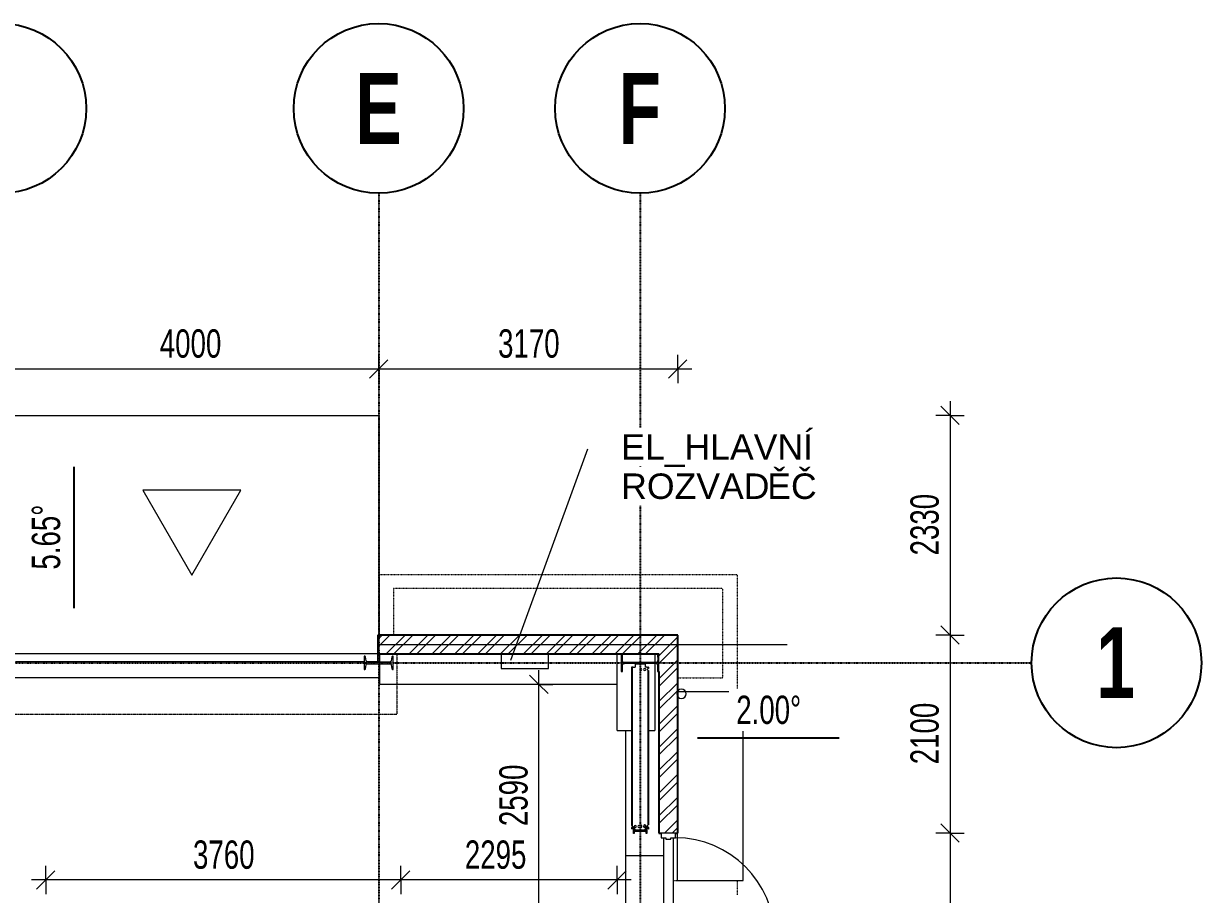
# Model space of a CAD drawing. Header units: millimetres. Extents: x 2179 to 44859, y 3478 to 159868.
# Drawn here: x 31306 to 43789, y 150635 to 159868 of the extents above; entities that cross this region are included whole.
import ezdxf

# ---------------------------------------------------------------- set-up
doc = ezdxf.new("R2010")
doc.units = ezdxf.units.MM
for name, pattern in [('1_Čerchovaná 1_0mm', [2.4, 1.2, -0.6, 0, -0.6]), ('1_Čerchovaná 6_0mm', [12, 6, -3, 0, -3]), ('3_Čárkovaná 1_0mm', [2, 1, -1])]:
    doc.linetypes.add(name, pattern=pattern)
for name, color, linetype, lineweight in [('A-ANNO-DIMS', 7, 'Continuous', 9), ('A-ANNO-DIMS-150', 7, 'Continuous', 9), ('A-DETL-MBND', 7, '3_Čárkovaná 1_0mm', 9), ('A-DETL-THIN-1', 7, 'Continuous', 9), ('A-DOOR', 7, 'Continuous', 9), ('A-DOOR-1', 7, 'Continuous', 18), ('A-DOOR-FRAM', 7, 'Continuous', 18), ('A-DOOR-HDLN', 7, '1_Čerchovaná 1_0mm', 18), ('A-FLOR', 7, 'Continuous', 9), ('A-FLOR-LEVL', 7, 'Continuous', 9), ('A-WALL', 7, 'Continuous', 9), ('A-WALL-1', 7, 'Continuous', 25), ('E-ELEC-FIXT', 7, 'Continuous', 9), ('G-ANNO-DIMS-1', 7, 'Continuous', 25), ('G-ANNO-TEXT', 7, 'Continuous', 9), ('S-BEAM', 7, 'Continuous', 9), ('S-COLS', 7, 'Continuous', 9)]:
    doc.layers.add(name, color=color, linetype=linetype, lineweight=lineweight)
for name, color, linetype, lineweight, true_color in [('A-DETL-1', 7, 'Continuous', 9, 0x804000), ('A-GENM-1', 7, 'Continuous', 9, 0x646464), ('A-GENM-2', 7, '1_Čerchovaná 1_0mm', 9, 0x646464), ('A-WALL-PATT-1', 9, 'Continuous', 9, 0x808080), ('S-GRID-1', 9, '1_Čerchovaná 6_0mm', 25, 0x808080), ('S-GRID-IDEN', 9, 'Continuous', 25, 0x808080), ('S-GRID-IDEN-1', 9, 'Continuous', 9, 0x808080)]:
    doc.layers.add(name, color=color, linetype=linetype, lineweight=lineweight, true_color=true_color)
doc.styles.add('Arial_1', font='arial.ttf', dxfattribs={"width": 0.7, "height": 300})
doc.styles.add('Arial_2', font='arial.ttf', dxfattribs={"height": 270})
doc.styles.add('Arial_B_1', font='arialbd.ttf', dxfattribs={"width": 0.7, "height": 750})
doc.dimstyles.new('Vnitřní_-_průhledné', dxfattribs={"dimscale": 304.8, "dimtxt": 306.07782, "dimasz": 0.639764, "dimexe": 0.492126, "dimexo": 0.0625, "dimgap": 0.098425, "dimtad": 1, "dimdec": 0, "dimrnd": 5, "dimzin": 0, "dimdsep": 46, "dimtxsty": 'Arial_1', "dimblk1": 'OBLIQUE', "dimblk2": 'OBLIQUE', "dimsah": 1, "dimcen": 0.09, "dimdle": 0.492126, "dimazin": 0, "dimtfac": 1, "dimtdec": 4, "dimtix": 1, "dimtmove": 0, "dimatfit": 3, "dimfxl": 0.492126, "dimfxlon": 1, "dimtvp": 1, "dimtolj": 1, "dimtzin": 0, "dimarcsym": 2})
doc.dimstyles.new('Vnitřní_-_průhledné_1', dxfattribs={"dimscale": 304.8, "dimtxt": 306.07782, "dimasz": 0.639764, "dimexe": 0.492126, "dimexo": 0.0625, "dimgap": 0.098425, "dimtad": 1, "dimdec": 0, "dimrnd": 5, "dimzin": 0, "dimdsep": 46, "dimtxsty": 'Arial_1', "dimblk1": 'OBLIQUE', "dimblk2": 'OBLIQUE', "dimsah": 1, "dimcen": 0.09, "dimdle": 0.492126, "dimazin": 0, "dimtfac": 1, "dimtdec": 4, "dimtix": 1, "dimtmove": 2, "dimatfit": 3, "dimfxl": 0.492126, "dimfxlon": 1, "dimtvp": 1, "dimtolj": 1, "dimtzin": 0, "dimarcsym": 2})
pattern_1 = [(45.00036, (-161918.41, 0), (-121.23422, 121.2327), []), (45.00036, (-161837.59, 0.0005), (-121.23422, 121.2327), [])]

# ---------------------------------------------------------------- blocks, each defined once
blk = doc.blocks.new('M_S profily_ sloup - 374572-1NP _ stroje - KOTVÍCÍ BODY')
at = {"layer": 'S-COLS'}
for p, q in [((247610, 29861), (247538, 29742)), ((247602, 29811), (247617, 29848)), ((247614, 29859), (247610, 29861)), ((247538, 29742), (247542, 29740)), ((247553, 29741), (247579, 29772)), ((247600, 29775), (247800, 29655)), ((247809, 29670), (247609, 29790)), ((247807, 29635), (247792, 29597)), ((247796, 29587), (247799, 29585)), ((247799, 29585), (247871, 29704)), ((247857, 29704), (247830, 29674)), ((247871, 29704), (247867, 29706))]:
    blk.add_line(p, q, dxfattribs=at)
at = {"layer": 'S-COLS', "flags": 128}
for points in [[(247617, 29848), (247618, 29850), (247618, 29852), (247617, 29854), (247616, 29856), (247615, 29857), (247614, 29859)], [(247542, 29740), (247544, 29739), (247546, 29738), (247548, 29738), (247550, 29739), (247551, 29740), (247553, 29741)], [(247579, 29772), (247582, 29775), (247585, 29777), (247589, 29778), (247593, 29778), (247597, 29777), (247600, 29775)], [(247609, 29790), (247606, 29793), (247604, 29796), (247602, 29799), (247601, 29803), (247601, 29807), (247602, 29811)], [(247792, 29597), (247792, 29595), (247792, 29593), (247792, 29592), (247793, 29590), (247794, 29588), (247796, 29587)], [(247800, 29655), (247803, 29653), (247806, 29650), (247807, 29646), (247808, 29643), (247808, 29639), (247807, 29635)], [(247830, 29674), (247827, 29671), (247824, 29669), (247820, 29668), (247816, 29668), (247813, 29669), (247809, 29670)], [(247867, 29706), (247865, 29707), (247863, 29707), (247862, 29707), (247860, 29707), (247858, 29706), (247857, 29704)]]:
    blk.add_lwpolyline(points, dxfattribs=at)
blk = doc.blocks.new('Sloup IPE - 374573-1NP _ stroje - KOTVÍCÍ BODY')
at = {"layer": 'S-COLS'}
for p, q in [((249953, 28475), (249860, 28321)), ((249931, 28413), (249965, 28468)), ((249965, 28468), (249953, 28475)), ((249872, 28314), (249905, 28369)), ((249934, 28376), (250218, 28206)), ((250222, 28213), (249938, 28384)), ((249860, 28321), (249872, 28314)), ((250203, 28115), (250296, 28269)), ((250284, 28276), (250251, 28220)), ((250296, 28269), (250284, 28276)), ((250225, 28177), (250192, 28122)), ((250192, 28122), (250203, 28115))]:
    blk.add_line(p, q, dxfattribs=at)
at = {"layer": 'S-COLS', "flags": 128}
for points in [[(249905, 28369), (249908, 28373), (249912, 28376), (249916, 28378), (249920, 28379), (249925, 28379), (249930, 28378), (249934, 28376)], [(249938, 28384), (249935, 28387), (249932, 28390), (249930, 28394), (249928, 28399), (249928, 28404), (249929, 28408), (249931, 28413)], [(250251, 28220), (250248, 28217), (250244, 28214), (250240, 28211), (250236, 28210), (250231, 28210), (250226, 28211), (250222, 28213)], [(250218, 28206), (250221, 28203), (250224, 28199), (250227, 28195), (250228, 28191), (250228, 28186), (250227, 28181), (250225, 28177)]]:
    blk.add_lwpolyline(points, dxfattribs=at)
blk = doc.blocks.new('M_Vrata_ výsuvná_ sekční - 3000X4000 MM-499574-1NP _ stroje - KOTVÍCÍ BODY')
at = {"layer": 'A-DOOR'}
for p, q in [((2000, -100), (-2000, -100)), ((-2000, -100), (-2000, -180)), ((2000, -180), (2000, -100)), ((-2000, -180), (-1863, -180)), ((-1839, -180), (1856, -180)), ((1881, -180), (2000, -180))]:
    blk.add_line(p, q, dxfattribs=at)
at = {"layer": 'A-DOOR-HDLN'}
for p, q in [((-2203, -100), (-2203, -739)), ((2203, -100), (2203, -739)), ((-2203, -739), (2203, -739))]:
    blk.add_line(p, q, dxfattribs=at)
blk = doc.blocks.new('Construction_Roof-Accessories_Lindab_Round- - Lindab Round Downpipe System 150_100 High Build Polyester 001 Antique White-815811-1NP _ stroje - KOTVÍCÍ BODY')
at = {"layer": 'A-GENM-1'}
for radius, start, end in [(50, 0, 180), (49, 0, 180), (50, 180, 0), (49, 180, 0)]:
    blk.add_arc((200197, 152762), radius, start, end, dxfattribs=at)
blk = doc.blocks.new('Sloup IPE - 506871-1NP _ stroje - KOTVÍCÍ BODY')
at = {"layer": 'S-COLS'}
for p, q in [((249087, 26782), (249124, 26844)), ((249130, 26841), (249116, 26817)), ((249124, 26844), (249130, 26841)), ((249093, 26778), (249087, 26782)), ((249107, 26801), (249093, 26778)), ((249212, 26746), (249116, 26804)), ((249119, 26808), (249215, 26750)), ((249201, 26713), (249215, 26736)), ((249244, 26772), (249207, 26709)), ((249224, 26752), (249238, 26776)), ((249238, 26776), (249244, 26772)), ((249207, 26709), (249201, 26713))]:
    blk.add_line(p, q, dxfattribs=at)
for centre, start, end in [((249113, 26798), 58.9896, 148.9896), ((249122, 26814), 148.9896, 238.9896), ((249209, 26740), 328.9896, 58.9896), ((249218, 26756), 238.9896, 328.9896)]:
    blk.add_arc(centre, 7, start, end, dxfattribs=at)
blk = doc.blocks.new('Rozvaděč nastenny  - Typ 1-584972-1NP _ stroje - KOTVÍCÍ BODY')
at = {"layer": 'E-ELEC-FIXT'}
for p, q in [((375, -100), (-125, -100)), ((-125, -100), (-125, -250)), ((375, -250), (375, -100)), ((-125, -250), (375, -250))]:
    blk.add_line(p, q, dxfattribs=at)
blk = doc.blocks.new('Vnější jednoduché dvoukřídlé dveře - 1050 x 2100mm-849430-1NP _ stroje - KOTVÍCÍ BODY')
at = {"layer": 'A-DOOR'}
blk.add_arc((525, 81.35), 1050, 90, 180, dxfattribs=at)
at = {"layer": 'A-DOOR-1'}
for p, q in [((525, 1131.35), (480, 1131.35)), ((480, 1131.35), (480, 81.35)), ((525, 81.35), (525, 1131.35)), ((480, 81.35), (525, 81.35))]:
    blk.add_line(p, q, dxfattribs=at)
at = {"layer": 'A-DOOR-FRAM'}
for p, q in [((-525, 81.35), (-575, 81.35)), ((-575, 81.35), (-575, -68.65)), ((-525, 31.5875), (-525, 81.35)), ((-509.125, 31.5875), (-525, 31.5875)), ((-509.125, -19.4375), (-509.125, 31.5875)), ((525, 31.5875), (509.125, 31.5875)), ((509.125, 31.5875), (509.125, -19.4375)), ((525, 81.35), (525, 31.5875)), ((575, 81.35), (525, 81.35)), ((575, -68.65), (575, 81.35)), ((-575, -68.65), (-525, -68.65)), ((-525, -68.65), (-525, -19.4375)), ((-525, -19.4375), (-509.125, -19.4375)), ((509.125, -19.4375), (525, -19.4375)), ((525, -19.4375), (525, -68.65)), ((525, -68.65), (575, -68.65))]:
    blk.add_line(p, q, dxfattribs=at)
blk = doc.blocks.new('IPE - 888049-1NP _ stroje - KOTVÍCÍ BODY')
at = {"layer": 'S-BEAM'}
for p, q in [((249978, 28304), (249112, 26864)), ((249985, 28300), (249117, 26857)), ((249985, 28300), (249978, 28304)), ((249992, 28296), (249985, 28300)), ((249992, 28296), (250010, 28285)), ((250025, 28310), (250010, 28285)), ((250116, 28255), (250025, 28310)), ((250116, 28255), (250101, 28230)), ((250117, 28220), (250101, 28230)), ((250125, 28216), (250116, 28200)), ((250117, 28220), (250125, 28216)), ((250132, 28212), (250124, 28199)), ((250132, 28212), (250125, 28216)), ((250125, 28216), (250125, 28216)), ((250108, 28187), (249261, 26778)), ((250113, 28180), (249270, 26777)), ((249101, 26846), (249093, 26833)), ((249109, 26844), (249100, 26829)), ((249100, 26829), (249093, 26833)), ((249108, 26824), (249100, 26829)), ((249100, 26829), (249100, 26829)), ((249108, 26824), (249111, 26822)), ((249114, 26794), (249119, 26802)), ((249114, 26794), (249205, 26739)), ((249117, 26818), (249126, 26813)), ((249121, 26806), (249126, 26813)), ((249205, 26739), (249210, 26747)), ((249212, 26751), (249217, 26759)), ((249225, 26753), (249217, 26759)), ((249233, 26749), (249231, 26750)), ((249241, 26744), (249233, 26749)), ((249241, 26744), (249240, 26744)), ((249251, 26762), (249241, 26744)), ((249247, 26740), (249241, 26744)), ((249256, 26754), (249247, 26740))]:
    blk.add_line(p, q, dxfattribs=at)
for centre, start, end in [((250050, 28231), 58.9896, 238.9896), ((250050, 28231), 238.9896, 58.9896), ((250084, 28210), 58.9896, 238.9896), ((250084, 28210), 238.9896, 58.9896), ((250084, 28210), 298.9896, 313.9896), ((250119, 28190), 192.3369, 238.9896), ((250119, 28190), 58.9896, 105.6424), ((249106, 26855), 238.9896, 285.6424), ((249106, 26855), 12.3369, 58.9896), ((249141, 26834), 58.9896, 238.9896), ((249141, 26834), 118.9896, 133.9896), ((249141, 26834), 238.9896, 58.9896), ((249175, 26814), 58.9896, 238.9896), ((249175, 26814), 238.9896, 310.5265), ((249175, 26814), 250.9124, 310.5265), ((249175, 26814), 58.9896, 73.9896), ((249175, 26814), 4.1027, 58.9896), ((249193, 26805), 178.5903, 238.9896), ((249193, 26805), 178.5903, 202.75), ((249175, 26814), 4.1027, 31.5462), ((249195, 26809), 58.9896, 149.1059), ((249195, 26809), 84.7371, 149.1059), ((249193, 26805), 226.9098, 238.9896), ((249193, 26805), 238.9896, 340.5255), ((249195, 26809), 317.4537, 58.9896), ((249227, 26785), 137.4537, 238.9896), ((249230, 26788), 58.9896, 160.5255), ((249227, 26785), 238.9896, 340.5255), ((249230, 26788), 58.9896, 73.4948), ((249230, 26788), 317.4537, 58.9896), ((249227, 26785), 326.0204, 340.5255), ((249230, 26788), 317.4537, 331.9589), ((249262, 26764), 192.3369, 238.9896), ((249264, 26768), 58.9896, 105.6424)]:
    blk.add_arc(centre, 11, start, end, dxfattribs=at)
for points, knots in [([(250108, 28187), (250108, 28187), (250108, 28187), (250108, 28188), (250108, 28189), (250108, 28190), (250108, 28191), (250108, 28192), (250108, 28193), (250109, 28195), (250110, 28197), (250111, 28198), (250112, 28199), (250113, 28199), (250114, 28200), (250115, 28200), (250115, 28200), (250116, 28200), (250116, 28200)], [0, 0, 0, 0, 0.1, 0.15, 0.2, 0.25, 0.3, 0.35, 0.4, 0.5, 0.6, 0.65, 0.7, 0.75, 0.8, 0.85, 0.9, 1, 1, 1, 1]), ([(249109, 26844), (249109, 26844), (249110, 26844), (249110, 26845), (249111, 26845), (249112, 26845), (249113, 26846), (249114, 26847), (249115, 26848), (249116, 26849), (249117, 26851), (249117, 26853), (249117, 26854), (249117, 26855), (249117, 26856), (249117, 26856), (249117, 26857), (249117, 26857), (249117, 26857)], [-1, -1, -1, -1, -0.9, -0.85, -0.8, -0.75, -0.7, -0.65, -0.6, -0.5, -0.4, -0.35, -0.3, -0.25, -0.2, -0.15, -0.1, 0, 0, 0, 0]), ([(249254, 26771), (249253, 26771), (249252, 26770), (249251, 26768), (249251, 26766), (249251, 26765), (249251, 26764), (249251, 26763), (249251, 26762), (249251, 26762), (249251, 26762), (249251, 26762)], [-1, -1, -1, -1, -0.833333, -0.666667, -0.583333, -0.5, -0.416667, -0.333333, -0.25, -0.166667, 0, 0, 0, 0]), ([(249254, 26771), (249254, 26772), (249255, 26773), (249256, 26775), (249257, 26776), (249258, 26777), (249259, 26777), (249259, 26778), (249260, 26778), (249261, 26778), (249261, 26778), (249261, 26778)], [0, 0, 0, 0, 0.166667, 0.333333, 0.416667, 0.5, 0.583333, 0.666667, 0.75, 0.833333, 1, 1, 1, 1])]:
    blk.add_open_spline(points, degree=3, knots=knots, dxfattribs=at)
for points in [[(250109, 28195), (250110, 28196), (250110, 28196), (250111, 28197)], [(250115, 28200), (250116, 28200), (250116, 28200), (250116, 28200)], [(249109, 26844), (249109, 26844), (249110, 26844), (249110, 26845)], [(249114, 26847), (249115, 26848), (249115, 26849), (249116, 26849)], [(249254, 26771), (249253, 26771), (249252, 26770), (249251, 26768), (249251, 26767)], [(249251, 26762), (249251, 26762), (249251, 26762), (249251, 26762)], [(249254, 26771), (249254, 26772), (249254, 26773), (249255, 26773)]]:
    blk.add_open_spline(points, degree=3, dxfattribs=at)
blk = doc.blocks.new('Osnova - 6mm-307864-1NP _ stroje - KOTVÍCÍ BODY')
at = {"layer": 'S-GRID-IDEN'}
blk.add_circle((0, 0), 6, dxfattribs=at)
blk = doc.blocks.new('DIMBLOCK30-1NP _ stroje - KOTVÍCÍ BODY')
at = {"layer": 'A-ANNO-DIMS-150'}
for p, q in [((31070, 156206), (31070, 156356)), ((35070, 156206), (35070, 156356)), ((31070, 156206), (35070, 156206)), ((31070, 156206), (31070, 156056)), ((35070, 156206), (35070, 156056))]:
    blk.add_line(p, q, dxfattribs=at)
at = {"layer": 'A-ANNO-DIMS-150', "lineweight": 18}
for p, q in [((31070, 156206), (31167, 156304)), ((35070, 156206), (35167, 156304)), ((31070, 156206), (30972, 156109)), ((35070, 156206), (34972, 156109))]:
    blk.add_line(p, q, dxfattribs=at)
at = {"layer": 'A-ANNO-DIMS-150', "color": 0, "insert": (32750, 156626), "char_height": 300, "width": 768.49, "attachment_point": 1, "line_spacing_factor": 0.941778, "style": 'Arial_1'}
blk.add_mtext('4000', dxfattribs=at)
blk = doc.blocks.new('_Oblique')
at = {"color": 0, "linetype": 'ByBlock', "lineweight": -2}
blk.add_line((-0.5, -0.5), (0.5, 0.5), dxfattribs=at)
blk = doc.blocks.new('DIMBLOCK31-1NP _ stroje - KOTVÍCÍ BODY')
at = {"layer": 'A-ANNO-DIMS-150'}
for p, q in [((35070, 156206), (35070, 156356)), ((38240, 156206), (38240, 156356)), ((35070, 156206), (38390, 156206)), ((35070, 156206), (35070, 156056)), ((38240, 156206), (38240, 156056))]:
    blk.add_line(p, q, dxfattribs=at)
at = {"layer": 'A-ANNO-DIMS-150', "lineweight": 18}
for p, q in [((35070, 156206), (35167, 156304)), ((38240, 156206), (38337, 156304)), ((35070, 156206), (34972, 156109)), ((38240, 156206), (38142, 156109))]:
    blk.add_line(p, q, dxfattribs=at)
at = {"layer": 'A-ANNO-DIMS-150', "color": 0, "insert": (36335, 156626), "char_height": 300, "width": 768.49, "attachment_point": 1, "line_spacing_factor": 0.941778, "style": 'Arial_1'}
blk.add_mtext('3170', dxfattribs=at)
blk = doc.blocks.new('DIMBLOCK38-1NP _ stroje - KOTVÍCÍ BODY')
at = {"layer": 'A-ANNO-DIMS-150', "lineweight": 18}
for p, q in [((41125, 155714), (41027, 155811)), ((41125, 155714), (41222, 155616)), ((41125, 153384), (41027, 153482)), ((41125, 153384), (41222, 153287))]:
    blk.add_line(p, q, dxfattribs=at)
at = {"layer": 'A-ANNO-DIMS-150'}
for p, q in [((41125, 155864), (41125, 153234)), ((41125, 155714), (40975, 155714)), ((41125, 155714), (41275, 155714)), ((41125, 153384), (40975, 153384)), ((41125, 153384), (41275, 153384))]:
    blk.add_line(p, q, dxfattribs=at)
at = {"layer": 'A-ANNO-DIMS-150', "color": 0, "insert": (40705, 154229), "char_height": 300, "width": 768.49, "attachment_point": 1, "rotation": 90, "line_spacing_factor": 0.941778, "style": 'Arial_1'}
blk.add_mtext('2330', dxfattribs=at)
blk = doc.blocks.new('DIMBLOCK43-1NP _ stroje - KOTVÍCÍ BODY')
at = {"layer": 'A-ANNO-DIMS-150', "lineweight": 18}
for p, q in [((41125, 153384), (41027, 153482)), ((41125, 153384), (41222, 153287)), ((41125, 151285), (41027, 151383)), ((41125, 151285), (41222, 151188))]:
    blk.add_line(p, q, dxfattribs=at)
at = {"layer": 'A-ANNO-DIMS-150'}
for p, q in [((41125, 153534), (41125, 151285)), ((41125, 153384), (40975, 153384)), ((41125, 153384), (41275, 153384)), ((41125, 151285), (40975, 151285)), ((41125, 151285), (41275, 151285))]:
    blk.add_line(p, q, dxfattribs=at)
at = {"layer": 'A-ANNO-DIMS-150', "color": 0, "insert": (40705, 152015), "char_height": 300, "width": 768.49, "attachment_point": 1, "rotation": 90, "line_spacing_factor": 0.941778, "style": 'Arial_1'}
blk.add_mtext('2100', dxfattribs=at)
blk = doc.blocks.new('DIMBLOCK44-1NP _ stroje - KOTVÍCÍ BODY')
at = {"layer": 'A-ANNO-DIMS-150', "lineweight": 18}
for p, q in [((41125, 151285), (41027, 151383)), ((41125, 151285), (41222, 151188)), ((41125, 148135), (41027, 148233)), ((41125, 148135), (41222, 148038))]:
    blk.add_line(p, q, dxfattribs=at)
at = {"layer": 'A-ANNO-DIMS-150'}
for p, q in [((41125, 151285), (40975, 151285)), ((41125, 151285), (41125, 148135)), ((41125, 151285), (41275, 151285)), ((41125, 148135), (40975, 148135)), ((41125, 148135), (41275, 148135))]:
    blk.add_line(p, q, dxfattribs=at)
at = {"layer": 'A-ANNO-DIMS-150', "color": 0, "char_height": 300, "attachment_point": 1, "rotation": 90, "line_spacing_factor": 0.941778, "style": 'Arial_1'}
for s, insert, width in [('1000(1350)', (41236, 148976), 1763.01), ('3X1000', (40705, 149214), 1192.29)]:
    blk.add_mtext(s, dxfattribs=dict(at, insert=insert, width=width))
blk = doc.blocks.new('DIMBLOCK78-1NP _ stroje - KOTVÍCÍ BODY')
at = {"layer": 'A-ANNO-DIMS-150', "lineweight": 18}
for p, q in [((36767, 152862), (36670, 152959)), ((36767, 152862), (36865, 152764)), ((36767, 150273), (36670, 150371)), ((36767, 150273), (36865, 150176))]:
    blk.add_line(p, q, dxfattribs=at)
at = {"layer": 'A-ANNO-DIMS-150'}
for p, q in [((36767, 150273), (36767, 153012)), ((36767, 152862), (36617, 152862)), ((36767, 152862), (36917, 152862)), ((36767, 150273), (36617, 150273)), ((36767, 150273), (36917, 150273))]:
    blk.add_line(p, q, dxfattribs=at)
at = {"layer": 'A-ANNO-DIMS-150', "color": 0, "insert": (36348, 151359), "char_height": 300, "width": 768.49, "attachment_point": 1, "rotation": 90, "line_spacing_factor": 0.941778, "style": 'Arial_1'}
blk.add_mtext('2590', dxfattribs=at)
blk = doc.blocks.new('DIMBLOCK79-1NP _ stroje - KOTVÍCÍ BODY')
at = {"layer": 'A-ANNO-DIMS-150'}
for p, q in [((35303, 150788), (35303, 150938)), ((37596, 150788), (37596, 150938)), ((37746, 150788), (35303, 150788)), ((35303, 150788), (35303, 150638)), ((37596, 150788), (37596, 150638))]:
    blk.add_line(p, q, dxfattribs=at)
at = {"layer": 'A-ANNO-DIMS-150', "lineweight": 18}
for p, q in [((35303, 150788), (35401, 150885)), ((37596, 150788), (37693, 150885)), ((35303, 150788), (35206, 150690)), ((37596, 150788), (37498, 150690))]:
    blk.add_line(p, q, dxfattribs=at)
at = {"layer": 'A-ANNO-DIMS-150', "color": 0, "insert": (35983, 151207), "char_height": 300, "width": 768.49, "attachment_point": 1, "line_spacing_factor": 0.941778, "style": 'Arial_1'}
blk.add_mtext('2295', dxfattribs=at)
blk = doc.blocks.new('DIMBLOCK80-1NP _ stroje - KOTVÍCÍ BODY')
at = {"layer": 'A-ANNO-DIMS-150'}
for p, q in [((31541, 150788), (31541, 150938)), ((35303, 150788), (35303, 150938)), ((35303, 150788), (31391, 150788)), ((31541, 150788), (31541, 150638)), ((35303, 150788), (35303, 150638))]:
    blk.add_line(p, q, dxfattribs=at)
at = {"layer": 'A-ANNO-DIMS-150', "lineweight": 18}
for p, q in [((31541, 150788), (31639, 150885)), ((35303, 150788), (35401, 150885)), ((31541, 150788), (31444, 150690)), ((35303, 150788), (35206, 150690))]:
    blk.add_line(p, q, dxfattribs=at)
at = {"layer": 'A-ANNO-DIMS-150', "color": 0, "insert": (33102, 151207), "char_height": 300, "width": 768.49, "attachment_point": 1, "line_spacing_factor": 0.941778, "style": 'Arial_1'}
blk.add_mtext('3760', dxfattribs=at)

msp = doc.modelspace()

# ---------------------------------------------------------------- hatches: boundary and pattern name
at = {"layer": 'A-WALL-PATT-1'}
h = msp.add_hatch(dxfattribs=at)
h.set_pattern_fill('FP_4', color=256, angle=76.01036, style=0, pattern_type=2)
h.set_pattern_definition(pattern_1)
h.paths.add_polyline_path([(38039.8, 153184.2), (38080.8, 153184.2), (38080.8, 153384.2), (35060.8, 153384.2), (35060.8, 153184.2), (37877, 153184.2)])
h.paths.add_polyline_path([(31060.8, 153184.2), (31060.8, 153384.2), (26077.3, 153384.2), (26077.3, 153184.2), (30809.4, 153184.2)])
h.paths.add_polyline_path([(22077.3, 153184.2), (22077.3, 153384.2), (19097.3, 153384.2), (19097.3, 153184.2), (21839, 153184.2)])
h = msp.add_hatch(dxfattribs=at)
h.set_pattern_fill('FP_4', color=256, angle=76.01036, style=0, pattern_type=2)
h.set_pattern_definition(pattern_1)
h.paths.add_polyline_path([(38039.8, 146990.4), (38239.8, 146990.4), (38239.8, 148135.4), (38039.8, 148135.4), (38039.8, 147015.7)])
h.paths.add_polyline_path([(38239.8, 151285.4), (38239.8, 153384.2), (38080.8, 153384.2), (38080.8, 153184.2), (38039.8, 153184.2), (38039.8, 151285.4), (38214.8, 151285.4)])

# ---------------------------------------------------------------- linework, layer by layer
at = {"layer": 'A-DETL-1'}
msp.add_line((39397.3, 153280.4), (35077.3, 153280.4), dxfattribs=at)
at = {"layer": 'A-DETL-MBND'}
for p, q in [((35077.3, 154026.8), (38867.3, 154026.8)), ((35077.3, 153384.2), (35077.3, 154026.8)), ((38867.3, 154026.8), (38867.3, 152931.4)), ((38717.3, 153876.8), (35227.3, 153876.8)), ((35227.3, 153876.8), (35227.3, 153384.2)), ((38717.3, 152931.4), (38717.3, 153876.8)), ((38239.8, 152931.4), (38717.3, 152931.4)), ((38867.3, 152931.4), (38871.5, 152931.4)), ((38871.5, 152781.4), (38871.5, 152931.4)), ((38189.8, 150781.4), (38233.1, 150781.4)), ((38871.5, 150631.4), (38871.5, 150781.4))]:
    msp.add_line(p, q, dxfattribs=at)
at = {"layer": 'A-DETL-THIN-1'}
for p, q in [((36469.8, 153119.9), (37284.8, 155359.2)), ((33608.6, 154919.8), (32569.4, 154919.8)), ((32569.4, 154919.8), (33089, 154019.8)), ((33089, 154019.8), (33608.6, 154919.8))]:
    msp.add_line(p, q, dxfattribs=at)
at = {"layer": 'A-FLOR'}
for p, q in [((35077.3, 152931.4), (31077.3, 152931.4)), ((38323.7, 152781.4), (38239.8, 152781.4)), ((38933.1, 152781.4), (38324.6, 152781.4)), ((38933.1, 150781.4), (38933.1, 152781.4)), ((37689.8, 151049), (37689.8, 152371.8)), ((38233.1, 151285.4), (38233.1, 150781.4)), ((38233.1, 150781.4), (38933.1, 150781.4))]:
    msp.add_line(p, q, dxfattribs=at)
at = {"layer": 'A-FLOR-LEVL'}
for p, q in [((31069.8, 155713.9), (35069.8, 155713.9)), ((35069.8, 155713.9), (35069.8, 153384.2)), ((35060.8, 153177), (35069.8, 153177)), ((35069.8, 153179.2), (35069.8, 153177))]:
    msp.add_line(p, q, dxfattribs=at)
at = {"layer": 'A-WALL'}
for p, q in [((36369.6, 153179.2), (35060.8, 153179.2)), ((35077.3, 153179.2), (35077.3, 153099.1)), ((37639.8, 153179.2), (36869.6, 153179.2)), ((37595.8, 152371.8), (37595.8, 153179.2)), ((38026.3, 153179.2), (37653.3, 153179.2)), ((37995.8, 153179.2), (37995.8, 153093.5)), ((37997.3, 153179.2), (37997.3, 153093.5)), ((35077.3, 153081.7), (35077.3, 152861.8)), ((37995.8, 153085.1), (37995.8, 152371.8)), ((37997.3, 153085.1), (37997.3, 152861.8)), ((37595.8, 152861.8), (35077.3, 152861.8)), ((37595.8, 152371.8), (37748.8, 152371.8)), ((37928.8, 152371.8), (37995.8, 152371.8)), ((38089.8, 151235.4), (38089.8, 150185.4)), ((38189.8, 151235.4), (38189.8, 150185.4)), ((37689.8, 146994.7), (37689.8, 151049)), ((37689.8, 151049), (38089.8, 151049))]:
    msp.add_line(p, q, dxfattribs=at)
at = {"layer": 'A-WALL-1'}
for p, q in [((38239.8, 153384.2), (35060.8, 153384.2)), ((35060.8, 153384.2), (35060.8, 153184.2)), ((38239.8, 151285.4), (38239.8, 153384.2)), ((35060.8, 153184.2), (38039.8, 153184.2)), ((38039.8, 153184.2), (38039.8, 153179.2)), ((38039.8, 152999.2), (38039.8, 151285.4)), ((38039.8, 151285.4), (38064.8, 151285.4)), ((38214.8, 151285.4), (38239.8, 151285.4))]:
    msp.add_line(p, q, dxfattribs=at)
at = {"layer": 'G-ANNO-DIMS-1'}
for p, q in [((31842.7, 153670), (31842.7, 155170)), ((38450.2, 152293.6), (39950.2, 152293.6))]:
    msp.add_line(p, q, dxfattribs=at)
at = {"layer": 'S-GRID-1'}
for p, q in [((35069.8, 158068.3), (35069.8, 120650.8)), ((37839.8, 158068.3), (37839.8, 120650.8)), ((15251.9, 153090.4), (41989.2, 153090.4))]:
    msp.add_line(p, q, dxfattribs=at)

# ---------------------------------------------------------------- block references
at = {"layer": 'A-DOOR-FRAM', "rotation": 269.9999999999963}
msp.add_blockref('Vnější jednoduché dvoukřídlé dveře - 1050 x 2100mm-849430-1NP _ stroje - KOTVÍCÍ BODY', (38133.4, 150710.4), dxfattribs=at)
at = {"layer": 'A-DOOR-HDLN'}
msp.add_blockref('M_Vrata_ výsuvná_ sekční - 3000X4000 MM-499574-1NP _ stroje - KOTVÍCÍ BODY', (33060.8, 153284.2), dxfattribs=at)
at = {"layer": 'A-GENM-2'}
msp.add_blockref('Construction_Roof-Accessories_Lindab_Round- - Lindab Round Downpipe System 150_100 High Build Polyester 001 Antique White-815811-1NP _ stroje - KOTVÍCÍ BODY', (-161918.4, 0), dxfattribs=at)
at = {"layer": 'E-ELEC-FIXT'}
msp.add_blockref('Rozvaděč nastenny  - Typ 1-584972-1NP _ stroje - KOTVÍCÍ BODY', (36494.6, 153279.2), dxfattribs=at)
at = {"layer": 'S-BEAM', "rotation": 31.01035950519297}
msp.add_blockref('IPE - 888049-1NP _ stroje - KOTVÍCÍ BODY', (-161918.4, 0), dxfattribs=at)
at = {"layer": 'S-COLS', "rotation": 31.01035950519297}
for name in ['M_S profily_ sloup - 374572-1NP _ stroje - KOTVÍCÍ BODY', 'Sloup IPE - 374573-1NP _ stroje - KOTVÍCÍ BODY', 'Sloup IPE - 506871-1NP _ stroje - KOTVÍCÍ BODY']:
    msp.add_blockref(name, (-161918.4, 0), dxfattribs=at)
at = {"layer": 'S-GRID-IDEN', "xscale": 149.9999999999999, "yscale": 149.9999999999999, "zscale": 149.9999999999999}
msp.add_blockref('Osnova - 6mm-307864-1NP _ stroje - KOTVÍCÍ BODY', (31069.8, 158968.3), dxfattribs=at)
for p, rotation in [((35069.8, 158968.3), 180), ((37839.8, 158968.3), 180), ((42889.2, 153090.4), 269.9999999999995)]:
    msp.add_blockref('Osnova - 6mm-307864-1NP _ stroje - KOTVÍCÍ BODY', p, dxfattribs=dict(at, rotation=rotation))

# ---------------------------------------------------------------- texts
at = {"layer": 'G-ANNO-DIMS-1', "insert": (31394.1, 154078.7), "char_height": 300, "width": 819.03, "attachment_point": 1, "rotation": 90, "line_spacing_factor": 0.941778, "style": 'Arial_1', "bg_fill": 3, "box_fill_scale": 1.25, "bg_fill_color": 256, "bg_fill_true_color": 13158600, "bg_fill_transparency": 0}
msp.add_mtext('5.65°', dxfattribs=at)
at = {"layer": 'S-GRID-IDEN-1', "char_height": 750, "attachment_point": 1, "style": 'Arial_B_1'}
for s, insert, width in [('\\fArial|b1|i0|c238|p34|;\\W.7;E', (34823.7, 159342.8), 597.658), ('\\fArial|b1|i0|c238|p34|;\\W.7;F', (37614.2, 159342.8), 547.152), ('\\fArial|b1|i0|c238|p34|;\\W.7;1', (42675.9, 153467.1), 505.063)]:
    msp.add_mtext(s, dxfattribs=dict(at, insert=insert, width=width))

# ---------------------------------------------------------------- dimensions: what is measured, and where the dimension line sits
at = {"layer": 'A-ANNO-DIMS'}
for base, p1, p2, angle, override, picture, middle in [((35069.8, 156206.3), (31069.8, 156356.3), (35069.8, 156356.3), 0, {"dimpost": '<>', "dimfxl": 4000}, 'DIMBLOCK30-1NP _ stroje - KOTVÍCÍ BODY', (33069.8, 156389.4)), ((38239.8, 156206.3), (35069.8, 156356.3), (38239.8, 156056.3), 0, {"dimpost": '<>', "dimfxl": 3184.163941}, 'DIMBLOCK31-1NP _ stroje - KOTVÍCÍ BODY', (36654.8, 156389.6)), ((41124.7, 153384.2), (40974.7, 155713.9), (40974.7, 153384.2), 90, {"dimpost": '<>', "dimfxl": 2329.746782}, 'DIMBLOCK38-1NP _ stroje - KOTVÍCÍ BODY', (40941.5, 154549.1)), ((41124.7, 151285.4), (40974.7, 153384.2), (40974.7, 151285.4), 90, {"dimpost": '<>', "dimfxl": 2098.800329}, 'DIMBLOCK43-1NP _ stroje - KOTVÍCÍ BODY', (40941.6, 152334.8))]:
    dim = msp.add_linear_dim(base=base, p1=p1, p2=p2, angle=angle, dimstyle='Vnitřní_-_průhledné', override=override, dxfattribs=at)
    dim.commit()
    dim.dimension.update_dxf_attribs({"geometry": picture, "text_midpoint": middle})
dim = msp.add_linear_dim(base=(36767.4, 152861.8), p1=(36617.4, 150273.4), p2=(36617.4, 152861.8), angle=90, dimstyle='Vnitřní_-_průhledné_1', override={"dimpost": '<>', "dimfxl": 2588.404218}, dxfattribs=at)
dim.commit()
dim.dimension.update_dxf_attribs({"geometry": 'DIMBLOCK78-1NP _ stroje - KOTVÍCÍ BODY', "text_midpoint": (36548, 151742.8), "dimtype": 160, "text_rotation": 90})
dim = msp.add_linear_dim(base=(41124.7, 148135.4), p1=(40974.7, 151285.4), p2=(40974.7, 148135.4), angle=90, text='3X1000\\X1000(1350)', dimstyle='Vnitřní_-_průhledné', override={"dimpost": '<>', "dimfxl": 3150}, dxfattribs=at)
dim.commit()
dim.dimension.update_dxf_attribs({"geometry": 'DIMBLOCK44-1NP _ stroje - KOTVÍCÍ BODY', "text_midpoint": (41124.7, 149710.4)})
dim = msp.add_linear_dim(base=(31541.3, 150787.9), p1=(35303.3, 150637.9), p2=(31541.3, 150637.9), dimstyle='Vnitřní_-_průhledné', override={"dimpost": '<>', "dimfxl": 3762}, dxfattribs=at)
dim.commit()
dim.dimension.update_dxf_attribs({"geometry": 'DIMBLOCK80-1NP _ stroje - KOTVÍCÍ BODY', "text_midpoint": (33422.3, 150971.2)})
dim = msp.add_linear_dim(base=(35303.2796, 150787.9365), p1=(37595.7873, 150937.9365), p2=(35303.2796, 150637.9365), dimstyle='Vnitřní_-_průhledné_1', override={"dimpost": '<>', "dimfxl": 2312.053615}, dxfattribs=at)
dim.commit()
dim.dimension.update_dxf_attribs({"geometry": 'DIMBLOCK79-1NP _ stroje - KOTVÍCÍ BODY', "text_midpoint": (36367.1886, 151007.4054), "dimtype": 160, "text_rotation": 360})

# ---------------------------------------------------------------- next in the draw order: texts
at = {"layer": 'G-ANNO-DIMS-1', "insert": (38858.9, 152742.2), "char_height": 300, "width": 819.03, "attachment_point": 1, "line_spacing_factor": 0.941778, "style": 'Arial_1', "bg_fill": 3, "box_fill_scale": 1.25, "bg_fill_color": 256, "bg_fill_true_color": 13158600, "bg_fill_transparency": 0}
msp.add_mtext('2.00°', dxfattribs=at)
at = {"layer": 'G-ANNO-TEXT', "insert": (37640, 155514.7), "char_height": 270, "width": 2417.088, "attachment_point": 1, "style": 'Arial_2', "bg_fill": 3, "box_fill_scale": 1.25, "bg_fill_color": 256, "bg_fill_true_color": 13158600, "bg_fill_transparency": 0}
msp.add_mtext('EL_HLAVNÍ', dxfattribs=at)

# ---------------------------------------------------------------- next in the draw order: texts
at = {"layer": 'G-ANNO-TEXT', "insert": (37640, 155098), "char_height": 270, "width": 1875.949, "attachment_point": 1, "style": 'Arial_2', "bg_fill": 3, "box_fill_scale": 1.25, "bg_fill_color": 256, "bg_fill_true_color": 13158600, "bg_fill_transparency": 0}
msp.add_mtext('ROZVAD', dxfattribs=at)

# ---------------------------------------------------------------- next in the draw order: texts
at = {"layer": 'G-ANNO-TEXT', "insert": (39187.8, 155098), "char_height": 270, "width": 625.316, "attachment_point": 1, "style": 'Arial_2', "bg_fill": 3, "box_fill_scale": 1.25, "bg_fill_color": 256, "bg_fill_true_color": 13158600, "bg_fill_transparency": 0}
msp.add_mtext('ĚČ', dxfattribs=at)

doc.saveas('drawing.dxf')
